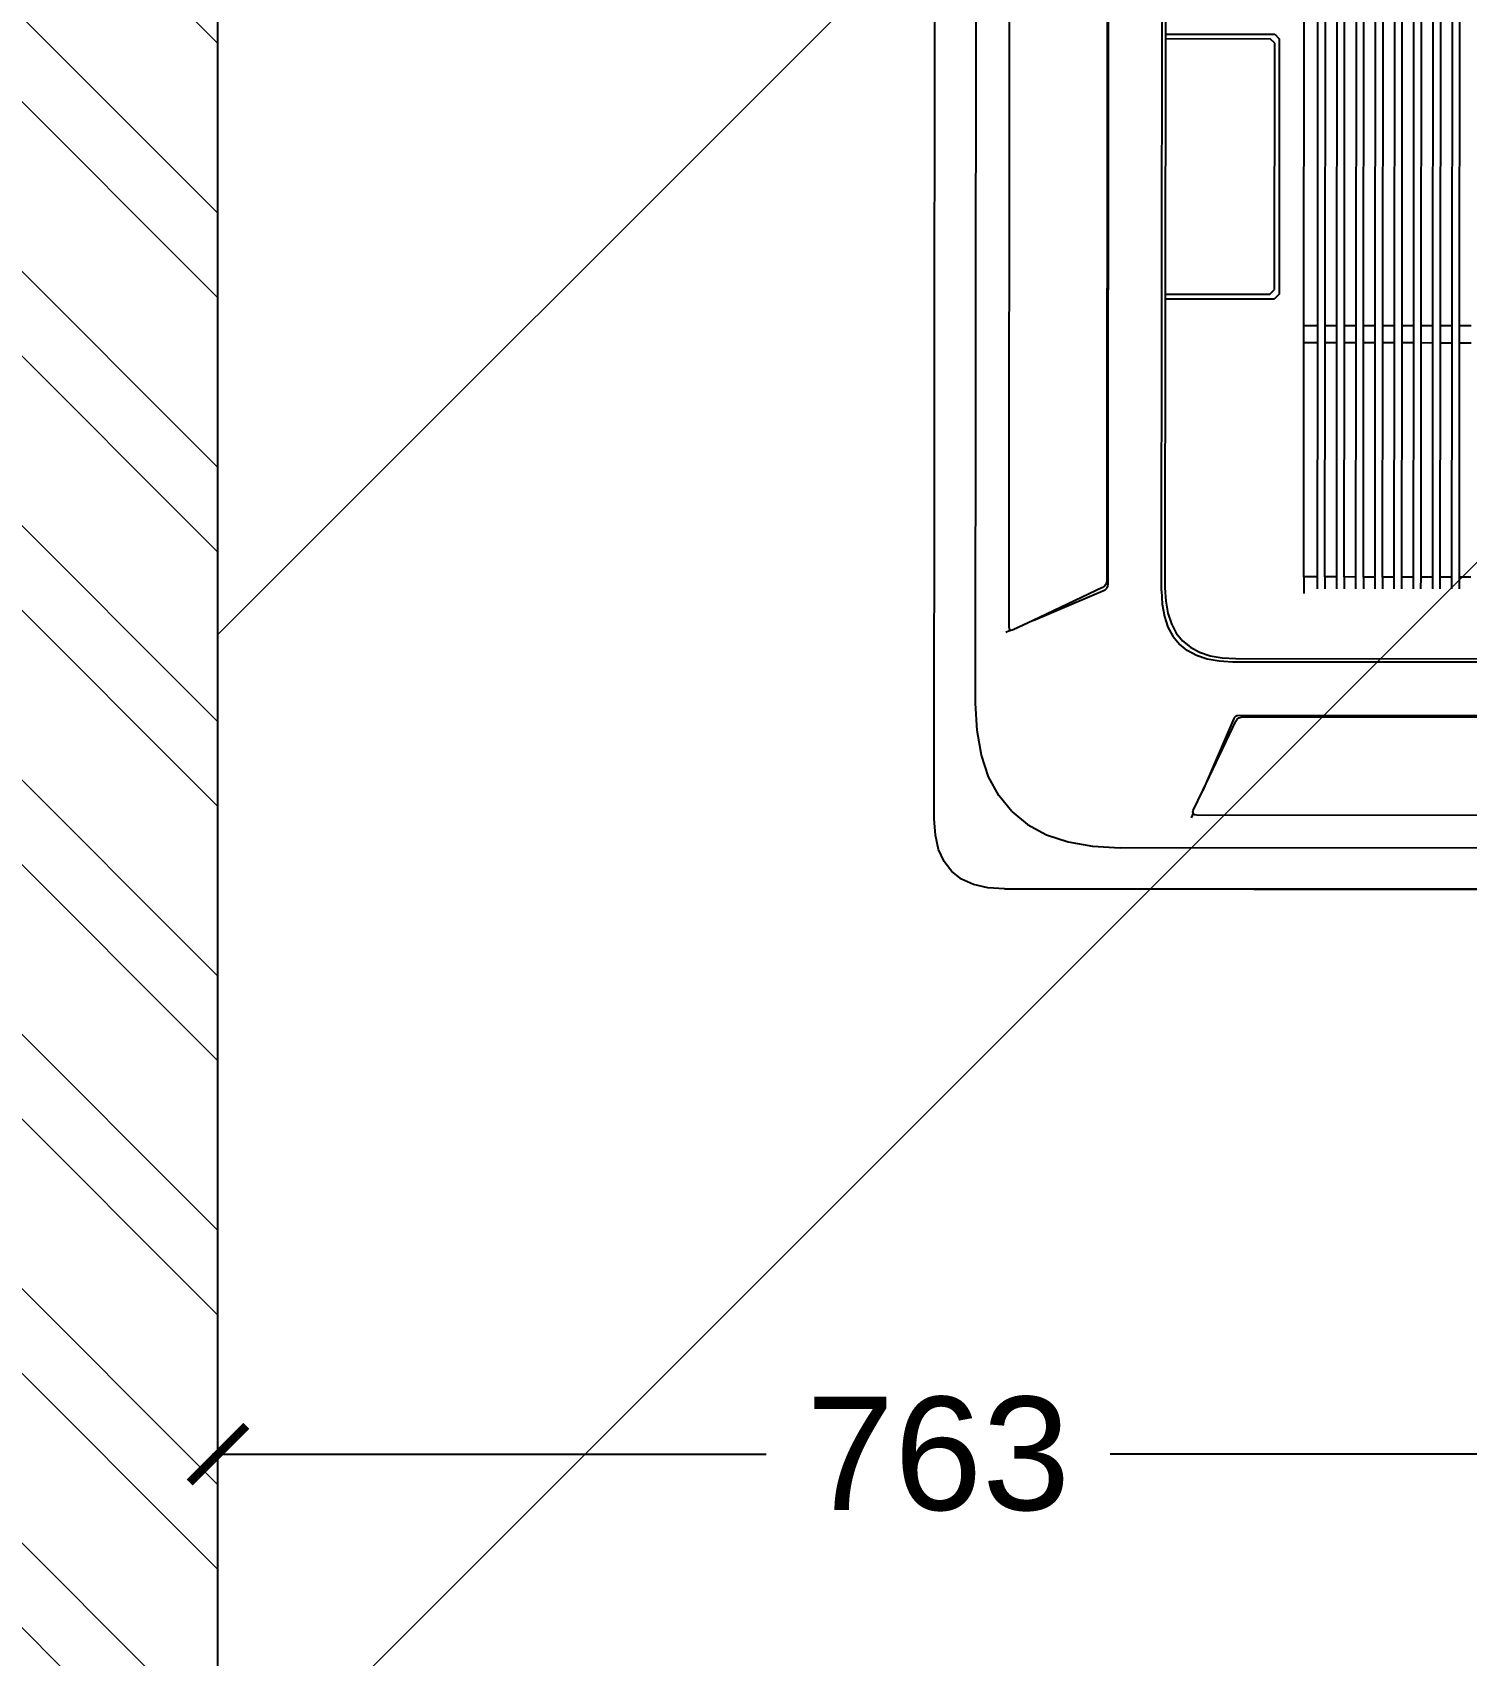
# Model space of a CAD drawing. Header units: millimetres. Extents: x 1464389 to 1998638, y -29162 to 256806.
# Drawn here: x 1722426 to 1723186, y 204908 to 205767 of the extents above; entities that cross this region are included whole.
import ezdxf

# ---------------------------------------------------------------- set-up
doc = ezdxf.new("R2010")
doc.units = ezdxf.units.MM
doc.header["$LTSCALE"] = 15
doc.header["$PDMODE"] = 35
doc.layers.get('0').update_dxf_attribs({"lineweight": 5})
doc.layers.add('dimension', color=1, linetype='Continuous', lineweight=25)
doc.layers.add('ledge wall line', color=252, linetype='Continuous', lineweight=13)
doc.layers.add('NEW WALL', color=5, linetype='Continuous')
doc.layers.add('S-pchat-9', color=9, linetype='Continuous')
doc.styles.add('ARIAL', font='arial.ttf')
doc.dimstyles.new('SC-25', dxfattribs={"dimtxt": 60, "dimasz": 30, "dimexe": 0, "dimexo": 0, "dimgap": 25, "dimtad": 0, "dimdec": 0, "dimzin": 0, "dimdsep": 46, "dimtxsty": 'ARIAL', "dimblk": 'ARCHTICK', "dimcen": 0.09, "dimdle": 3, "dimclrd": 251, "dimclre": 251, "dimclrt": 1, "dimadec": 0, "dimazin": 0, "dimtfac": 1, "dimtdec": 0, "dimtofl": 0, "dimtmove": 0, "dimatfit": 2, "dimfxl": 100, "dimtolj": 1, "dimtzin": 0, "dimarcsym": 0})

# ---------------------------------------------------------------- blocks, each defined once
blk = doc.blocks.new('INTRNAL WALLS')
at = {"layer": 'ledge wall line'}
h = blk.add_hatch(dxfattribs=at)
h.set_pattern_fill('ANSI32', color=256, scale=10, angle=90)
h.paths.add_polyline_path([(881832.91, -153970.07), (884112.06, -153970.07), (884112.06, -153820.07), (881682.91, -153820.07), (881682.91, -157110.07), (881832.91, -157110.07)])
h.paths.add_polyline_path([(882311.74, -149582.3), (883964.96, -149582.3), (883964.79, -149432.3), (881861.74, -149432.3), (881861.74, -147926.87), (881711.74, -147926.87), (881711.74, -149582.3), (882161.74, -149582.3), (882161.74, -152470.07), (881711.74, -152470.07), (881711.74, -152620.07), (883962.06, -152620.07), (883962.06, -152820.07), (884112.06, -152820.07), (884112.06, -152470.12), (882311.74, -152470.07)])
h.paths.add_polyline_path([(880482.91, -151120.07), (875066.91, -151120.07), (875066.91, -151270.07), (876949.91, -151270.07), (876949.91, -152620.07), (877891.16, -152620.07), (877891.16, -152470.07), (877099.91, -152470.07), (877099.91, -151270.07), (878641.41, -151270.07), (878641.41, -152620.07), (878787.52, -152620.07), (878787.52, -151270.07), (878932.91, -151270.07), (880332.91, -151270.07), (880332.91, -152470.07), (879537.67, -152470.07), (879537.67, -152620.07), (880332.91, -152620.07), (880332.91, -152910.69), (880482.91, -152910.69)])
h.paths.add_polyline_path([(880482.91, -148960.86), (880482.91, -147926.87), (880332.91, -147926.87), (880332.91, -148960.86), (874916.91, -148960.86), (874916.91, -149110.86), (880332.91, -149110.86), (880332.91, -150220.07), (880482.91, -150220.07)])
h.paths.add_polyline_path([(880482.91, -146876.87), (877312.59, -146876.87), (877312.59, -144170.87), (880332.91, -144645.48), (880332.91, -145976.87), (880482.91, -145976.87), (880482.91, -144517.22), (876790.89, -143937.05), (876790.89, -143774.89), (876640.89, -143774.89), (876640.89, -144065.32), (877162.59, -144147.3), (877162.59, -146876.87), (875066.91, -146876.87), (875066.91, -147026.87), (880482.91, -147026.87)])
h.paths.add_polyline_path([(884112.06, -145078.14), (881711.74, -144708.37), (881711.74, -145076.87), (881861.74, -145076.87), (881861.74, -144883.25), (883962.06, -145206.8), (883962.06, -146876.87), (881711.74, -146876.87), (881711.74, -147026.87), (883962.06, -147026.87), (883967.22, -151569.39), (884117.22, -151569.39)])
h.paths.add_polyline_path([(886926.91, -144297.61), (886776.91, -144274.5), (886776.91, -148282.3), (884114.61, -148282.3), (884114.73, -148432.3), (886926.91, -148432.3)])
h.paths.add_polyline_path([(889910.91, -149432.3), (889910.91, -144757.49), (889760.91, -144734.19), (889760.91, -149432.3), (886221.1, -149432.3), (886221.1, -149582.3), (889760.91, -149582.3), (889760.91, -155900.07), (889910.91, -155900.07)])
h.paths.add_polyline_path([(881637.91, -158065.07), (881682.91, -158065.07), (881682.91, -157965.07), (881537.91, -157965.07), (881537.91, -159250.45), (881637.91, -159250.45)])
h.paths.add_polyline_path([(882036.76, -160000.45), (881537.91, -160000.45), (881537.91, -160100.45), (882036.76, -160100.45)])
h.paths.add_polyline_path([(884112.06, -154870.07), (883962.06, -154870.07), (883962.06, -157860.07), (884112.06, -157860.07)])
h.paths.add_polyline_path([(880782.91, -155839.99), (880482.91, -155839.99), (880482.91, -153810.69), (878182.91, -153810.69), (878182.91, -153970.07), (880332.91, -153970.07), (880332.91, -155839.99), (878332.91, -155839.99), (878332.91, -154720.07), (878182.91, -154720.07), (878182.91, -155839.99), (877312.59, -155839.99), (877162.59, -155839.99), (877162.59, -157110.18), (877312.59, -157110.18), (877312.59, -155989.99), (880783.03, -155987.31)])
h.paths.add_polyline_path([(876412.59, -155839.99), (875066.91, -155839.99), (875066.91, -155989.99), (876412.59, -155989.99)])
h.paths.add_polyline_path([(876862.59, -157859.99), (875066.91, -157859.99), (875066.91, -158009.99), (876862.59, -158009.99)])
h.paths.add_polyline_path([(876791.2, -142736.21), (876640.89, -142713.94), (876640.89, -142875.89), (876791.2, -142875.89)])
h.paths.add_polyline_path([(884112.06, -143864.16), (883962.06, -143840.87), (883962.06, -144155.21), (884112.06, -144155.21)])
at = {"layer": 'NEW WALL'}
blk.add_lwpolyline([(889760.91, -155900.07), (889910.91, -155900.07), (889910.91, -149432.3)], dxfattribs=at)
blk = doc.blocks.new('_ArchTick')
at = {"color": 0, "linetype": 'ByBlock', "const_width": 0.15}
blk.add_lwpolyline([(-0.5, -0.5), (0.5, 0.5)], dxfattribs=at)
blk = doc.blocks.new('*D780')
at = {"layer": 'Defpoints', "color": 0, "ltscale": 0.25, "transparency": 16777216}
for p in [(1722524.34, 205014.16), (1723287.25, 205014.16), (1723287.25, 205014.16)]:
    blk.add_point(p, dxfattribs=at)
at = {"layer": 'dimension', "color": 251, "lineweight": -2, "ltscale": 0.25, "transparency": 16777216}
for p, q in [((1722521.34, 205014.16), (1722814.75, 205014.16)), ((1722524.34, 205014.16), (1722524.34, 205014.16)), ((1723290.25, 205014.16), (1722996.83, 205014.16))]:
    blk.add_line(p, q, dxfattribs=at)
at = {"layer": 'dimension', "color": 251, "lineweight": -2, "ltscale": 0.25, "transparency": 16777216, "xscale": 30, "yscale": 30, "zscale": 30, "rotation": 180}
blk.add_blockref('_ArchTick', (1722524.34, 205014.16), dxfattribs=at)
at = {"layer": 'dimension', "color": 251, "lineweight": -2, "ltscale": 0.25, "transparency": 16777216, "xscale": 30, "yscale": 30, "zscale": 30}
blk.add_blockref('_ArchTick', (1723287.25, 205014.16), dxfattribs=at)
at = {"layer": 'dimension', "color": 1, "ltscale": 0.25, "transparency": 16777216, "insert": (1722905.79, 205014.16), "char_height": 60, "attachment_point": 5, "style": 'ARIAL'}
blk.add_mtext('\\A1;763', dxfattribs=at)
blk = doc.blocks.new('cassette acplan')
at = {"layer": 'S-pchat-9', "ltscale": 0.25}
for p, q in [((-306.08, -1781.74), (-305.51, -1090.44)), ((-284.16, -1720.46), (-283.69, -1151.75)), ((-266.23, -1192.41), (-266.64, -1679.83)), ((-185.68, -1660.94), (-185.3, -1211.43)), ((-214.32, -1217.16), (-214.69, -1655.17)), ((-214.05, -1657.55), (-213.68, -1214.78)), ((-183.51, -1212.97), (-183.64, -1366.11)), ((-110.3, -1520.65), (-110.16, -1351.85)), ((-103.04, -1351.86), (-103.18, -1520.66)), ((-99.04, -1520.66), (-98.9, -1351.86)), ((-92.87, -1351.86), (-93.01, -1520.67)), ((-88.87, -1520.67), (-88.73, -1351.87)), ((-82.7, -1351.87), (-82.84, -1520.67)), ((-78.69, -1520.68), (-78.55, -1351.88)), ((-72.52, -1351.88), (-72.66, -1520.68)), ((-68.52, -1520.69), (-68.38, -1351.88)), ((-62.35, -1351.89), (-62.49, -1520.69)), ((-58.35, -1520.7), (-58.21, -1351.89)), ((-52.18, -1351.9), (-52.32, -1520.7)), ((-48.17, -1520.7), (-48.03, -1351.9)), ((-42, -1351.91), (-42.14, -1520.71)), ((-38, -1520.71), (-37.86, -1351.91)), ((-31.83, -1351.91), (-31.97, -1520.72)), ((-27.83, -1520.72), (-27.69, -1351.92)), ((-183.64, -1366.11), (-183.64, -1368.55)), ((-183.64, -1366.11), (-125.77, -1366.16)), ((-125.77, -1366.16), (-123.34, -1368.6)), ((-183.64, -1368.55), (-183.75, -1503.83)), ((-183.64, -1368.55), (-128.21, -1368.59)), ((-125.78, -1371.03), (-128.21, -1368.59)), ((-125.88, -1501.45), (-125.78, -1371.03)), ((-123.34, -1368.6), (-123.45, -1503.88)), ((-183.75, -1503.83), (-183.75, -1506.27)), ((-183.75, -1503.83), (-128.32, -1503.88)), ((-128.32, -1503.88), (-125.88, -1501.45)), ((-123.45, -1503.88), (-125.88, -1506.32)), ((-183.75, -1506.27), (-183.88, -1659.41)), ((-183.75, -1506.27), (-125.88, -1506.32)), ((-110.31, -1529.52), (-110.3, -1520.65)), ((-103.18, -1520.66), (-110.3, -1520.65)), ((-103.18, -1520.66), (-103.19, -1529.53)), ((-99.05, -1529.53), (-99.04, -1520.66)), ((-93.01, -1520.67), (-99.04, -1520.66)), ((-93.01, -1520.67), (-93.02, -1529.54)), ((-82.84, -1520.67), (-88.87, -1520.67)), ((-88.87, -1529.54), (-88.87, -1520.67)), ((-82.84, -1520.67), (-82.84, -1529.54)), ((-78.7, -1529.55), (-78.69, -1520.68)), ((-72.66, -1520.68), (-78.69, -1520.68)), ((-72.66, -1520.68), (-72.67, -1529.55)), ((-68.53, -1529.56), (-68.52, -1520.69)), ((-62.49, -1520.69), (-68.52, -1520.69)), ((-62.49, -1520.69), (-62.5, -1529.56)), ((-52.32, -1520.7), (-58.35, -1520.7)), ((-58.35, -1529.56), (-58.35, -1520.7)), ((-52.32, -1520.7), (-52.32, -1529.57)), ((-48.18, -1529.57), (-48.17, -1520.7)), ((-42.14, -1520.71), (-48.17, -1520.7)), ((-42.14, -1520.71), (-42.15, -1529.58)), ((-38.01, -1529.58), (-38, -1520.71)), ((-31.97, -1520.72), (-38, -1520.71)), ((-31.97, -1520.72), (-31.98, -1529.59)), ((-21.8, -1520.73), (-27.83, -1520.72)), ((-27.83, -1529.59), (-27.83, -1520.72)), ((-110.41, -1653.67), (-110.31, -1529.52)), ((-110.31, -1529.52), (-103.19, -1529.53)), ((-103.19, -1529.53), (-103.29, -1653.67)), ((-99.15, -1653.68), (-99.05, -1529.53)), ((-99.05, -1529.53), (-93.02, -1529.54)), ((-93.02, -1529.54), (-93.12, -1653.68)), ((-88.98, -1653.68), (-88.87, -1529.54)), ((-88.87, -1529.54), (-82.84, -1529.54)), ((-82.84, -1529.54), (-82.95, -1653.69)), ((-78.8, -1653.69), (-78.7, -1529.55)), ((-78.7, -1529.55), (-72.67, -1529.55)), ((-72.67, -1529.55), (-72.77, -1653.7)), ((-68.63, -1653.7), (-68.53, -1529.56)), ((-68.53, -1529.56), (-62.5, -1529.56)), ((-62.5, -1529.56), (-62.6, -1653.71)), ((-58.46, -1653.71), (-58.35, -1529.56)), ((-58.35, -1529.56), (-52.32, -1529.57)), ((-52.32, -1529.57), (-52.43, -1653.72)), ((-48.28, -1653.72), (-48.18, -1529.57)), ((-48.18, -1529.57), (-42.15, -1529.58)), ((-42.15, -1529.58), (-42.25, -1653.72)), ((-38.11, -1653.73), (-38.01, -1529.58)), ((-38.01, -1529.58), (-31.98, -1529.59)), ((-31.98, -1529.59), (-32.08, -1653.73)), ((-27.94, -1653.74), (-27.83, -1529.59)), ((-27.83, -1529.59), (-21.8, -1529.59)), ((-215.98, -1658.56), (-216.99, -1659.23)), ((-215.26, -1657.67), (-215.98, -1658.56)), ((-214.83, -1656.54), (-215.26, -1657.67)), ((-214.69, -1655.17), (-214.83, -1656.54)), ((-214.51, -1659.37), (-214.17, -1658.56)), ((-214.21, -1658.91), (-214.17, -1658.56)), ((-214.17, -1658.56), (-214.05, -1657.55)), ((-110.41, -1653.67), (-110.42, -1662.36)), ((-103.29, -1653.67), (-110.41, -1653.67)), ((-103.29, -1653.67), (-103.3, -1659.88)), ((-99.15, -1653.68), (-99.16, -1659.88)), ((-93.12, -1653.68), (-99.15, -1653.68)), ((-93.12, -1653.68), (-93.13, -1659.88)), ((-82.95, -1653.69), (-88.98, -1653.68)), ((-88.98, -1653.68), (-88.98, -1659.89)), ((-82.95, -1653.69), (-82.95, -1659.89)), ((-78.8, -1653.69), (-78.81, -1659.9)), ((-72.77, -1653.7), (-78.8, -1653.69)), ((-72.77, -1653.7), (-72.78, -1659.9)), ((-68.63, -1653.7), (-68.64, -1659.9)), ((-62.6, -1653.71), (-68.63, -1653.7)), ((-62.6, -1653.71), (-62.61, -1659.91)), ((-52.43, -1653.72), (-58.46, -1653.71)), ((-58.46, -1659.91), (-58.46, -1653.71)), ((-52.43, -1653.72), (-52.43, -1659.92)), ((-48.29, -1659.92), (-48.28, -1653.72)), ((-42.25, -1653.72), (-48.28, -1653.72)), ((-42.25, -1653.72), (-42.26, -1659.93)), ((-38.12, -1659.93), (-38.11, -1653.73)), ((-32.08, -1653.73), (-38.11, -1653.73)), ((-32.08, -1653.73), (-32.09, -1659.94)), ((-21.91, -1653.74), (-27.94, -1653.74)), ((-27.94, -1659.94), (-27.94, -1653.74)), ((-216.99, -1659.23), (-253.67, -1676.66)), ((-253.67, -1676.66), (-215.64, -1660.39)), ((-215.64, -1660.39), (-215.19, -1660.13)), ((-215.31, -1660.27), (-215.19, -1660.13)), ((-215.19, -1660.13), (-214.51, -1659.37)), ((-185.68, -1660.94), (-185.31, -1668.11)), ((-183.88, -1659.41), (-183.51, -1666.53)), ((-183.51, -1666.53), (-182.39, -1672.9)), ((-185.31, -1668.11), (-184.18, -1674.53)), ((-184.18, -1674.53), (-182.3, -1680.19)), ((-182.39, -1672.9), (-180.52, -1678.52)), ((-268.18, -1682.86), (-265.82, -1681.85)), ((-266.64, -1679.83), (-266.49, -1681.06)), ((-266.49, -1681.06), (-266.06, -1681.78)), ((-266.06, -1681.78), (-265.82, -1681.85)), ((-265.82, -1681.85), (-265.35, -1681.99)), ((-265.3, -1681.99), (-265.35, -1681.99)), ((-264.29, -1681.7), (-265.3, -1681.99)), ((-253.67, -1676.66), (-264.29, -1681.7)), ((-182.3, -1680.19), (-179.66, -1685.09)), ((-180.52, -1678.52), (-177.9, -1683.39)), ((-177.9, -1683.39), (-174.54, -1687.52)), ((-179.66, -1685.09), (-176.27, -1689.25)), ((-172.12, -1692.64), (-176.27, -1689.25)), ((-174.54, -1687.52), (-170.42, -1690.89)), ((-167.22, -1695.29), (-172.12, -1692.64)), ((-170.42, -1690.89), (-165.55, -1693.52)), ((-161.56, -1697.18), (-167.22, -1695.29)), ((-165.55, -1693.52), (-159.93, -1695.4)), ((-155.15, -1698.32), (-161.56, -1697.18)), ((-159.93, -1695.4), (-153.56, -1696.53)), ((-147.98, -1698.7), (-155.15, -1698.32)), ((-153.56, -1696.53), (-146.44, -1696.91)), ((301.53, -1699.07), (-147.98, -1698.7)), ((-146.44, -1696.91), (299.99, -1697.28)), ((-283.4, -1735.01), (-284.16, -1720.46)), ((-146.46, -1727.54), (-147.21, -1728.21)), ((-145.64, -1727.2), (-146.46, -1727.54)), ((-145.64, -1727.2), (-146, -1727.24)), ((-144.63, -1727.08), (-145.64, -1727.2)), ((298.13, -1727.45), (-144.63, -1727.08)), ((-143.62, -1727.86), (-142.26, -1727.72)), ((-142.26, -1727.72), (295.76, -1728.08)), ((-281.12, -1748.02), (-283.4, -1735.01)), ((-147.48, -1728.66), (-163.81, -1766.68)), ((-163.81, -1766.68), (-146.32, -1730.02)), ((-147.21, -1728.21), (-147.48, -1728.66)), ((-147.36, -1728.34), (-147.21, -1728.21)), ((-146.32, -1730.02), (-145.65, -1729.01)), ((-145.65, -1729.01), (-144.75, -1728.29)), ((-144.75, -1728.29), (-143.62, -1727.86)), ((-277.3, -1759.51), (-281.12, -1748.02)), ((-271.95, -1769.47), (-277.3, -1759.51)), ((-265.07, -1777.9), (-271.95, -1769.47)), ((-168.87, -1777.28), (-163.81, -1766.68)), ((-265.07, -1777.9), (-256.65, -1784.79)), ((-169.02, -1778.81), (-170.04, -1781.17)), ((-169.16, -1778.29), (-168.87, -1777.28)), ((-169.16, -1778.33), (-169.16, -1778.29)), ((-169.16, -1778.33), (-169.02, -1778.81)), ((-169.02, -1778.81), (-168.95, -1779.05)), ((-168.95, -1779.05), (-168.23, -1779.49)), ((-305.51, -1790.44), (-306.08, -1781.74)), ((-256.65, -1784.79), (-246.7, -1790.16)), ((-168.23, -1779.49), (-167, -1779.63)), ((-167, -1779.63), (320.42, -1780.03)), ((-303.77, -1797.99), (-305.51, -1790.44)), ((-246.7, -1790.16), (-235.22, -1794)), ((-235.22, -1794), (-222.21, -1796.3)), ((-222.21, -1796.3), (-207.66, -1797.08)), ((-300.88, -1804.37), (-303.77, -1797.99)), ((-296.82, -1809.6), (-300.88, -1804.37)), ((361.05, -1797.55), (-207.66, -1797.08)), ((-291.6, -1813.66), (-296.82, -1809.6)), ((-285.22, -1816.57), (-291.6, -1813.66)), ((-277.68, -1818.32), (-285.22, -1816.57)), ((-268.97, -1818.9), (-277.68, -1818.32)), ((422.32, -1819.48), (-268.97, -1818.9)), ((-268.97, -1818.9), (431.03, -1818.9)), ((-268.97, -1818.9), (422.32, -1819.48))]:
    blk.add_line(p, q, dxfattribs=at)

msp = doc.modelspace()

# ---------------------------------------------------------------- hatches: boundary and pattern name
at = {"true_color": 0x636466}
h = msp.add_hatch(dxfattribs=at)
h.set_pattern_fill('ANSI31', color=251, scale=140)
h.set_pattern_definition([(45, (882263.97, 177990.95), (-314.30896, 314.30896), [])])
h.paths.add_polyline_path([(1722524.33, 204340.54), (1724050.16, 204340.54), (1724050.16, 212657.11), (1722524.33, 212657.11)])

# ---------------------------------------------------------------- block references
for name, p in [('INTRNAL WALLS', (832613.42, 358933.98)), ('cassette acplan', (1723209.79, 207132.42))]:
    msp.add_blockref(name, p)

# ---------------------------------------------------------------- dimensions: what is measured, and where the dimension line sits
at = {"layer": 'dimension', "ltscale": 0.25}
dim = msp.add_linear_dim(base=(1723287.25, 205014.16), p1=(1722524.34, 205014.16), p2=(1723287.25, 205014.16), dimstyle='SC-25', dxfattribs=at)
dim.commit()
dim.dimension.update_dxf_attribs({"geometry": '*D780', "text_midpoint": (1722905.79, 205014.16)})

doc.saveas('drawing.dxf')
